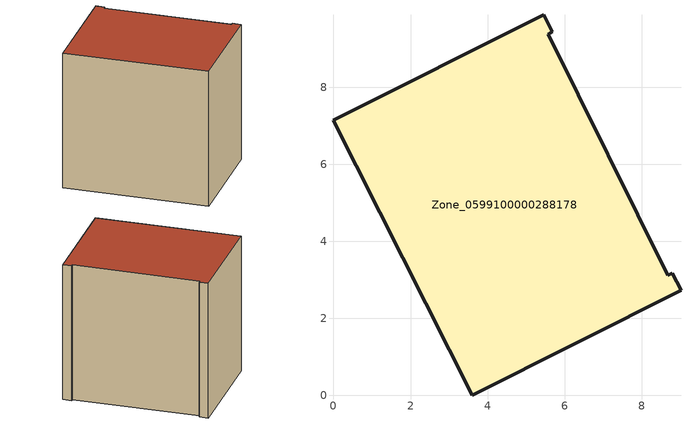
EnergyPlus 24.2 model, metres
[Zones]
Zone_0599100000288178
 floor ground (C_G): 0,7.14 5.46,9.89 5.68,9.44 5.57,9.38 8.68,3.12 8.79,3.18 9.02,2.73 3.6,0 z2.75
 wall outside (C_F): 3.6,0 9.02,2.73 8.79,3.18 8.68,3.12 5.57,9.38 5.68,9.44 5.46,9.89 0,7.14 3.6,0 z2.75:10.55
 roof outside (C_R): 5.46,9.89 0,7.14 3.6,0 9.02,2.73 8.79,3.18 8.68,3.12 5.57,9.38 5.68,9.44 z10.55
[BUILDING]
Pand.0599100000288178: North Axis=0; Terrain=City; Loads Convergence Tolerance Value=0.04; Temperature Convergence Tolerance Value=0.4; Solar Distribution=FullExterior; Maximum Number of Warmup Days=25; Minimum Number of Warmup Days=1
[Site:Location]
Rotterdam.The.Hague.AP_ZH_NLD Design_Conditions: Latitude=51.96; Longitude=4.45; Time Zone=1; Elevation=-4.5
[SITE:GROUNDTEMPERATURE:BUILDINGSURFACE]
18, 18, 18, 18, 18, 18, 18, 18, 18, 18, 18, 18
[MATERIAL] Thermal Absorptance=0.9; Solar Absorptance=0.7; Visible Absorptance=0.7
Name | Roughness | Thickness | Conductivity | Density | Specific Heat
G.TI.1946 | MediumSmooth | 0.15 | 1 | 540 | 1210
F.TI.1946 | Rough | 0.3 | 0.857143 | 1920 | 840
R.TI.1946 | MediumRough | 0.2 | 0.1 | 1500 | 1000
[CONSTRUCTION]
C_G: G.TI.1946
C_F: F.TI.1946
C_R: R.TI.1946
[ZONE]
Zone_0599100000288178: Type=1; Multiplier=1; Ceiling Height=Autocalculate; Volume=Autocalculate; Floor Area=autocalculate; Part of Total Floor Area=Yes
[ZONEINFILTRATION:DESIGNFLOWRATE]
Infil_Zone_0599100000288178: Zone or ZoneList or Space or SpaceList=Zone_0599100000288178; Schedule=AlwaysOn; Design Flow Rate Calculation Method=Flow/Area; Flow Rate per Floor Area=0.003; Constant Term Coefficient=1; Temperature Term Coefficient=0; Velocity Term Coefficient=0; Velocity Squared Term Coefficient=0
[HVACTEMPLATE:ZONE:IDEALLOADSAIRSYSTEM]
Zone_0599100000288178: Maximum Heating Supply Air Temperature=50; Minimum Cooling Supply Air Temperature=13; Maximum Heating Supply Air Humidity Ratio=0.0156; Minimum Cooling Supply Air Humidity Ratio=0.0077; Heating Limit=NoLimit; Cooling Limit=NoLimit; Dehumidification Control Type=ConstantSensibleHeatRatio; Cooling Sensible Heat Ratio=0.7; Dehumidification Setpoint=60; Humidification Control Type=None; Humidification Setpoint=30; Outdoor Air Method=None; Outdoor Air Flow Rate per Person=0.00944; Outdoor Air Flow Rate per Zone Floor Area=0; Outdoor Air Flow Rate per Zone=0; Demand Controlled Ventilation Type=None; Outdoor Air Economizer Type=NoEconomizer; Heat Recovery Type=None; Sensible Heat Recovery Effectiveness=0.7; Latent Heat Recovery Effectiveness=0.65
[ZONECONTROL:THERMOSTAT]
ThermostatControl_Zone_0599100000288178: Zone or ZoneList=Zone_0599100000288178; Control Type Schedule=DualSetpointControlType; Control 1=Thermostat_Zone_0599100000288178; Temperature Difference Between Cutout And Setpoint=0
[THERMOSTATSETPOINT:DUALSETPOINT]
Thermostat_Zone_0599100000288178: Heating Setpoint Temperature Schedule=HeatingSetpoint_Zone_0599100000288178; Cooling Setpoint Temperature Schedule=CoolingSetpoint_Zone_0599100000288178
[SCHEDULE:COMPACT]
HeatingSetpoint_Zone_0599100000288178: Through: 12/31, For: AllDays, Until: 24:00, 21
CoolingSetpoint_Zone_0599100000288178: Through: 12/31, For: AllDays, Until: 24:00, 24
DualSetpointControlType: Through: 12/31, For: AllDays, Until: 24:00, 4
AlwaysOn: Through: 12/31, For: AllDays, Until: 24:00, 1
